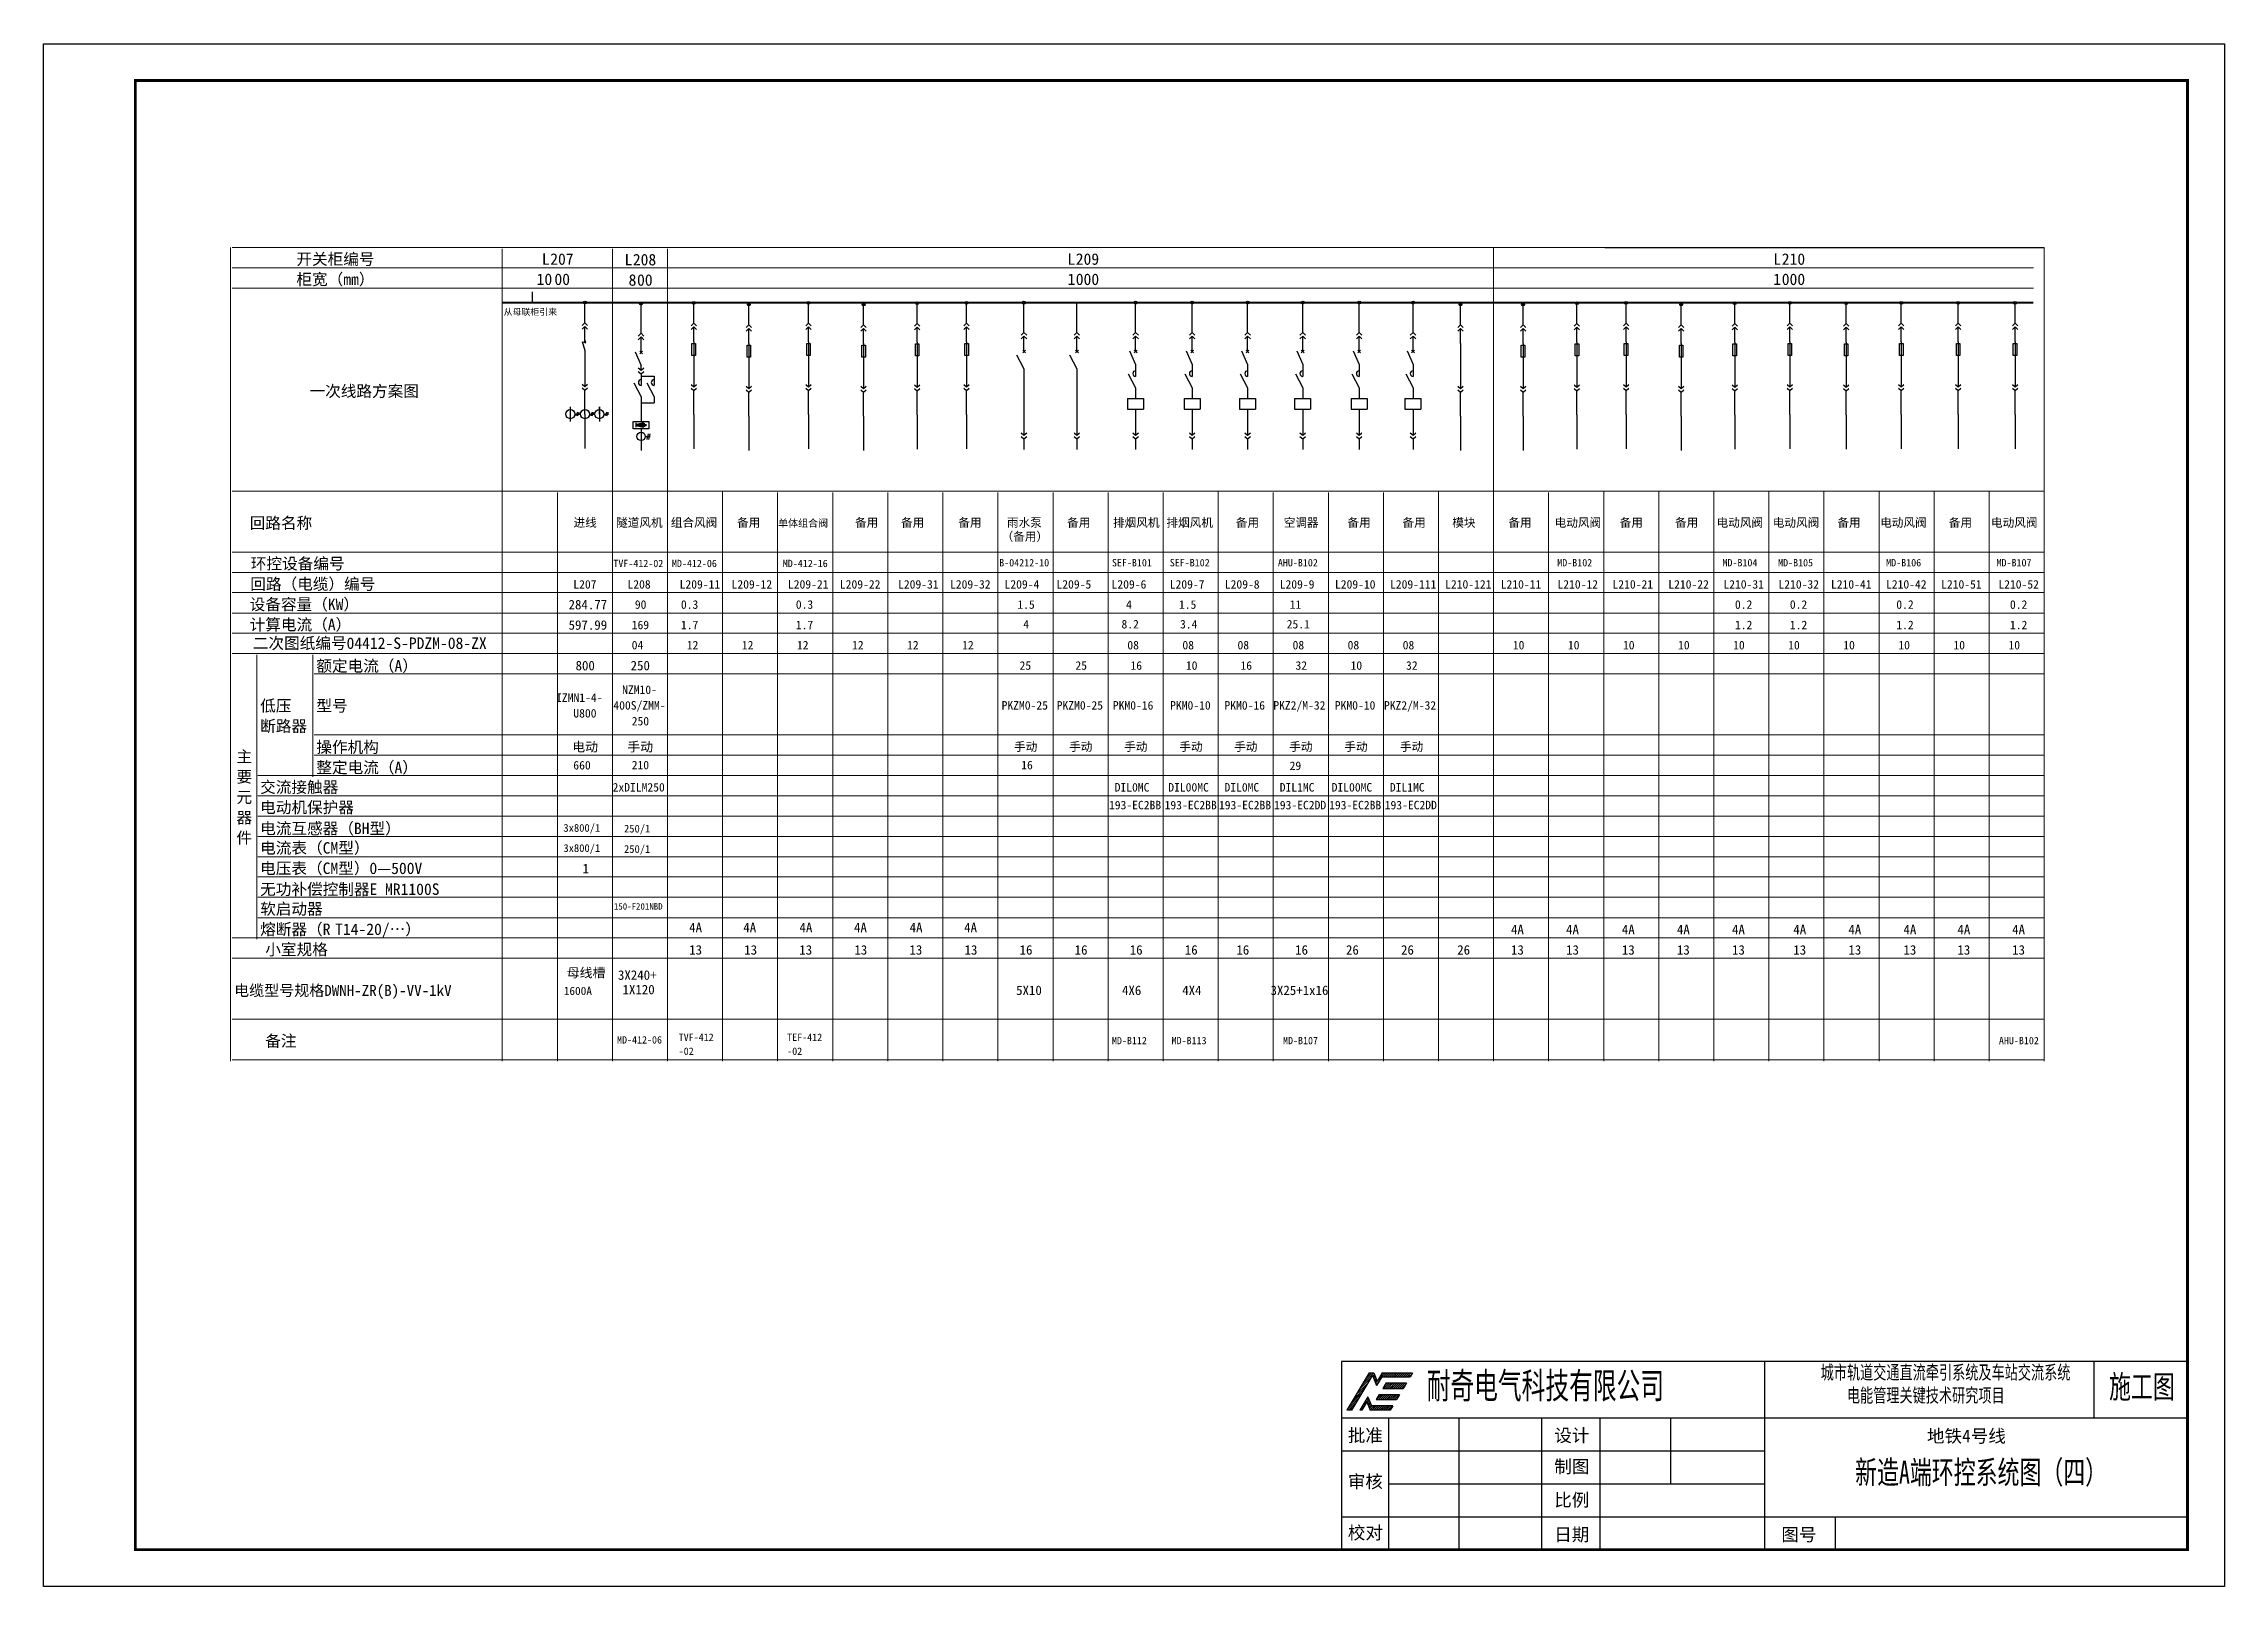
# Model space of a CAD drawing. Extents: x 816817 to 1105020, y -233155 to -220809.
# Drawn here: x 1093140 to 1105020, y -229209 to -220809 of the extents above; entities outside this region: 3.
import ezdxf
from ezdxf.enums import TextEntityAlignment as Align

# ---------------------------------------------------------------- set-up
doc = ezdxf.new("R2010")
doc.units = 0
doc.header["$LTSCALE"] = 100
doc.header["$MEASUREMENT"] = 0
doc.linetypes.add('AUSGEZOGEN', pattern=[0])
doc.linetypes.add('CONTINOUS', pattern=[2.5, 1.25, 0.25, 0.25, 0.25, 0.25, 0.25])
doc.layers.get('0').update_dxf_attribs({"color": 252, "linetype": 'CONTINUOUS'})
for name, color, linetype in [('SINGLELINE', 7, 'CONTINUOUS'), ('图框', 4, 'CONTINUOUS'), ('文字', 7, 'CONTINUOUS'), ('标注 @ 100', 7, 'CONTINUOUS')]:
    doc.layers.add(name, color=color, linetype=linetype)
doc.styles.add('CZ', font='romans.shx', dxfattribs={"width": 0.7, "bigfont": 'hztxt.shx'})
doc.styles.add('HT', font='simhei.ttf')
doc.styles.get("Standard").update_dxf_attribs({"font": 'COMPLEX', "width": 0.666667, "bigfont": 'DXT'})
doc.styles.add('WEN', font='', dxfattribs={"width": 0.7})
doc.styles.add('WMF-宋体1', font='')
doc.styles.get('WEN').set_extended_font_data('SimSun')
doc.styles.get('WMF-宋体1').set_extended_font_data('SimSun')
pattern_1 = [(45, (965297.757, -248823.082), (-26.60573, 26.60573), [])]

# ---------------------------------------------------------------- blocks, each defined once
blk = doc.blocks.new('图框')
at = {"layer": '图框'}
h = blk.add_hatch(dxfattribs=at)
h.set_pattern_fill('ANSI31', color=5, scale=11.850767)
h.set_pattern_definition(pattern_1)
h.paths.add_polyline_path([(1013864, -235026), (1013937, -234905), (1013353, -234905), (1013257, -234665), (1013039, -235026), (1013091, -235026), (1013227, -234800), (1013318, -235026)], flags=17)
h.paths.add_polyline_path([(1012684, -235026), (1012807, -235026), (1013380, -234075), (1013493, -234358), (1013636, -234122), (1014409, -234122), (1014474, -234014), (1013649, -234014), (1013511, -234242), (1013420, -234014), (1013294, -234014)])
h = blk.add_hatch(dxfattribs=at)
h.set_pattern_fill('ANSI31', color=256, scale=11.850767)
h.set_pattern_definition(pattern_1)
h.paths.add_polyline_path([(1014312, -234282), (1013758, -234282), (1013666, -234434), (1014220, -234434)])
h.paths.add_polyline_path([(1014121, -234599), (1013567, -234599), (1013483, -234738), (1014037, -234738)])
h = blk.add_hatch(dxfattribs=at)
h.set_pattern_fill('ANSI31', color=3, scale=11.850767)
h.set_pattern_definition(pattern_1)
h.paths.add_polyline_path([(1013758, -234282), (1013666, -234434), (1014220, -234434), (1014312, -234282)])
h.paths.add_polyline_path([(1013567, -234599), (1013483, -234738), (1014037, -234738), (1014121, -234599)])
for p, q in [((1012536, -233704), (1012536, -238826)), ((1013294, -234014), (1012684, -235026)), ((1013294, -234014), (1013417, -234014)), ((1013420, -234014), (1013511, -234242)), ((1013649, -234014), (1013511, -234242)), ((1013649, -234014), (1014474, -234014)), ((1014474, -234014), (1014409, -234122)), ((1024062, -233704), (1024062, -238826)), ((1033026, -233704), (1033026, -235240)), ((1035587, -238826), (1035587, -233704)), ((1013380, -234075), (1012807, -235026)), ((1013380, -234075), (1013493, -234358)), ((1013567, -234599), (1013483, -234738)), ((1013636, -234122), (1013493, -234358)), ((1013567, -234599), (1014121, -234599)), ((1013636, -234122), (1014409, -234122)), ((1013758, -234282), (1013666, -234434)), ((1013666, -234434), (1014220, -234434)), ((1013758, -234282), (1014312, -234282)), ((1014121, -234599), (1014037, -234738)), ((1014312, -234282), (1014220, -234434)), ((1012807, -235026), (1012684, -235026)), ((1013257, -234665), (1013039, -235026)), ((1013091, -235026), (1013039, -235026)), ((1013227, -234800), (1013091, -235026)), ((1013227, -234800), (1013318, -235026)), ((1013257, -234665), (1013353, -234905)), ((1013864, -235026), (1013318, -235026)), ((1013937, -234905), (1013353, -234905)), ((1013483, -234738), (1014037, -234738)), ((1013937, -234905), (1013864, -235026)), ((1012536, -235240), (1024062, -235240)), ((1013817, -235240), (1013817, -238826)), ((1015737, -235240), (1015737, -238826)), ((1017985, -235240), (1017985, -237033)), ((1019579, -235240), (1019579, -238826)), ((1021500, -235240), (1021500, -237033)), ((1024062, -235240), (1035587, -235240)), ((1012536, -236137), (1024062, -236137)), ((1013817, -237033), (1024062, -237033)), ((1024062, -237033), (1024062, -237033)), ((1012536, -237930), (1024062, -237930)), ((1024062, -237930), (1035587, -237930)), ((1025982, -237930), (1025982, -238826)), ((1012536, -238826), (1035587, -238826))]:
    blk.add_line(p, q, dxfattribs=at)
at = {"layer": '图框', "lineweight": 30}
for p, q in [((1035587, -233704), (1012536, -233704)), ((1012536, -233704), (1012536, -238826))]:
    blk.add_line(p, q, dxfattribs=at)
at = {"layer": '图框', "linetype": 'CONTINOUS'}
for p, q in [((1017985, -237033), (1017985, -238826)), ((1021500, -238826), (1021500, -238826))]:
    blk.add_line(p, q, dxfattribs=at)
at = {"layer": '图框', "color": 0, "ltscale": 0.2, "style": 'HT'}
for s, p in [('批准', (1012711, -235889)), ('设计', (1018334, -235889)), ('地铁4号线', (1028485, -235907)), ('制图', (1018334, -236736)), ('审核', (1012711, -237145)), ('比例', (1018334, -237647)), ('校对', (1012711, -238539)), ('日期', (1018334, -238589)), ('图号', (1024520, -238589))]:
    blk.add_text(s, height=350, dxfattribs=at).set_placement(p)
at = {"layer": '图框', "color": 0, "insert": (1014858, -234002), "char_height": 711.05, "attachment_point": 1}
blk.add_mtext_dynamic_manual_height_columns('{\\fSimSun|b0|i0|c134|p2;耐奇电气科技有限公司}', width=8427.24, gutter_width=12.5, heights=[0], dxfattribs=at)
blk = doc.blocks.new('1231')
at = {"layer": 'SINGLELINE', "linetype": 'Continuous'}
for p, q in [((135.36, 251.06), (136.11, 251.81)), ((135.36, 250.06), (136.11, 250.81)), ((136.86, 251.06), (136.11, 251.81)), ((136.86, 250.06), (136.11, 250.81)), ((133.9, 233.84), (138.26, 233.84)), ((136.11, 236.74), (136.11, 233.84)), ((133.9, 230.93), (138.26, 230.93)), ((135.36, 224.47), (136.11, 223.82)), ((135.36, 223.47), (136.11, 222.82)), ((136.11, 223.82), (136.86, 224.47)), ((136.11, 222.82), (136.86, 223.47)), ((136.11, 222.82), (136.11, 222.78)), ((136.11, 222.82), (136.11, 219.92))]:
    blk.add_line(p, q, dxfattribs=at)
for points in [[(136.11, 251.81), (136.11, 259.92)], [(136.11, 246.71), (136.11, 250.81)], [(136.11, 247.42), (136.11, 250.81)], [(134.48, 246.79), (136.11, 243.04)], [(136.48, 246.94), (135.73, 246.19)], [(135.73, 246.94), (136.48, 246.19)], [(134.11, 240.49), (136.11, 236.74)], [(136.11, 243.04), (136.11, 239.8)], [(133.9, 233.84), (133.9, 230.93)], [(138.26, 233.84), (138.26, 230.93)], [(136.11, 230.93), (136.11, 223.82)]]:
    blk.add_lwpolyline(points, dxfattribs=at)
for radius in [0.4, 0.2]:
    blk.add_circle((136.11, 259.92), radius, dxfattribs=at)
blk.add_arc((136.11, 240.57), 0.768, 90, 270, dxfattribs=at)
blk.add_point((136.11, 259.92), dxfattribs=at)
blk = doc.blocks.new('A$C5E747298')
at = {"color": 7, "lineweight": 0, "style": 'WMF-宋体1'}
blk.add_text('  二次图纸编号04412-S-PDZM-08-ZX', height=3.1179, dxfattribs=at).set_placement((1.42, 1.28))
blk = doc.blocks.new('X2')
at = {"layer": 'SINGLELINE'}
for p, q in [((150.76, 253.71), (151.5, 254.45)), ((150.76, 252.72), (151.5, 253.46)), ((152.24, 253.71), (151.5, 254.45)), ((152.24, 252.72), (151.5, 253.46)), ((150.76, 237.79), (151.5, 237.15)), ((151.5, 237.15), (152.24, 237.79)), ((150.76, 236.8), (151.5, 236.16)), ((151.5, 236.16), (152.24, 236.8)), ((151.5, 229.61), (151.5, 236.3)), ((151.5, 229.61), (151.5, 220.26))]:
    blk.add_line(p, q, dxfattribs=at)
at = {"layer": 'SINGLELINE', "color": 7}
for points in [[(151.5, 254.45), (151.5, 260)], [(151.5, 250.1), (151.5, 253.46)], [(151.5, 249.4), (151.5, 253.46)], [(151.5, 249.4), (151.5, 237.15)]]:
    blk.add_lwpolyline(points, dxfattribs=at)
at = {"layer": 'SINGLELINE'}
blk.add_lwpolyline([(151.01, 248.92), (151.99, 248.92), (151.99, 245.63), (151.01, 245.63)], close=True, dxfattribs=at)
at = {"layer": 'SINGLELINE', "color": 7, "linetype": 'AUSGEZOGEN'}
for radius in [0.396, 0.198]:
    blk.add_circle((151.5, 260), radius, dxfattribs=at)
blk = doc.blocks.new('A$C2BD677FE')
at = {"layer": 'SINGLELINE'}
for p, q in [((4.46, 33.45), (5.2, 34.19)), ((4.46, 32.46), (5.2, 33.2)), ((5.94, 33.45), (5.2, 34.19)), ((5.94, 32.46), (5.2, 33.2)), ((4.46, 17.53), (5.2, 16.9)), ((4.46, 16.54), (5.2, 15.91)), ((5.2, 16.9), (5.94, 17.53)), ((5.2, 15.91), (5.94, 16.54)), ((5.2, 9.35), (5.2, 16.04)), ((1.22, 11.33), (1.22, 7.37)), ((5.2, 9.35), (5.2, 0)), ((9.16, 11.33), (9.16, 7.37)), ((9.16, 9.35), (9.16, 11.33))]:
    blk.add_line(p, q, dxfattribs=at)
at = {"layer": 'SINGLELINE', "color": 7}
for points in [[(5.2, 34.19), (5.2, 39.74)], [(5.2, 29.84), (5.2, 33.2)], [(5.2, 29.14), (5.2, 33.2)], [(4.46, 29.14), (5.2, 26.67)], [(4.95, 29.24), (5.45, 28.75)], [(5.45, 29.24), (4.95, 28.75)], [(5.2, 26.67), (5.2, 16.9)], [(2.48, 9.35), (3.71, 9.35)], [(3.22, 9.84), (2.72, 8.85)], [(3.22, 8.85), (3.71, 9.84)], [(6.44, 9.35), (7.67, 9.35)], [(7.18, 9.84), (6.68, 8.85)], [(7.18, 8.85), (7.67, 9.84)], [(10.4, 9.35), (11.63, 9.35)], [(11.14, 9.84), (10.64, 8.85)], [(11.14, 8.85), (11.63, 9.84)]]:
    blk.add_lwpolyline(points, dxfattribs=at)
at = {"layer": 'SINGLELINE', "color": 7, "linetype": 'AUSGEZOGEN'}
for centre, radius in [((5.2, 39.74), 0.396), ((5.2, 39.74), 0.198), ((1.24, 9.35), 1.24), ((5.2, 9.35), 1.24), ((9.16, 9.35), 1.24)]:
    blk.add_circle(centre, radius, dxfattribs=at)

msp = doc.modelspace()

# ---------------------------------------------------------------- linework, layer by layer
at = {"color": 7}
for p, q in [((1101646, -221919), (1103739, -221919)), ((1103739, -221919), (1104039, -221919))]:
    msp.add_line(p, q, dxfattribs=at)
for p, q in [((1095803, -222221), (1095803, -222161)), ((1098466, -222396), (1098481, -222381)), ((1098496, -222396), (1098481, -222381)), ((1098754, -222396), (1098769, -222381)), ((1098784, -222396), (1098769, -222381)), ((1098466, -222416), (1098481, -222401)), ((1098496, -222416), (1098481, -222401)), ((1098754, -222416), (1098769, -222401)), ((1098784, -222416), (1098769, -222401)), ((1096395, -222586), (1096395, -222561)), ((1098481, -222579), (1098481, -222798)), ((1098769, -222579), (1098769, -222798)), ((1098466, -222928), (1098481, -222940)), ((1098466, -222948), (1098481, -222960)), ((1098481, -222940), (1098496, -222928)), ((1098481, -222960), (1098496, -222948)), ((1098481, -222960), (1098481, -223019)), ((1098481, -222960), (1098481, -222961)), ((1098754, -222928), (1098769, -222940)), ((1098754, -222948), (1098769, -222960)), ((1098769, -222940), (1098784, -222928)), ((1098769, -222960), (1098784, -222948)), ((1098769, -222960), (1098769, -223019)), ((1098769, -222960), (1098769, -222961))]:
    msp.add_line(p, q)
at = {"color": 7, "lineweight": 0}
for points in [[(1094159, -221919), (1094159, -226349)], [(1094167, -221919), (1101646, -221919)], [(1094167, -222029), (1103980, -222029)], [(1095639, -221926), (1095639, -226349)], [(1104039, -221919), (1104039, -226349)], [(1094167, -222140), (1103980, -222140)], [(1094167, -223245), (1104039, -223245)], [(1095939, -223253), (1095939, -226349)], [(1096839, -223245), (1096839, -226349)], [(1097139, -223253), (1097139, -226349)], [(1097439, -223253), (1097439, -226349)], [(1097739, -223253), (1097739, -226349)], [(1098039, -223253), (1098039, -226349)], [(1098339, -223253), (1098339, -226349)], [(1098639, -223253), (1098639, -226349)], [(1098939, -223253), (1098939, -226349)], [(1099239, -223253), (1099239, -226349)], [(1099539, -223245), (1099539, -226349)], [(1099839, -223253), (1099839, -226349)], [(1100139, -223253), (1100139, -226349)], [(1100439, -223253), (1100439, -226349)], [(1101339, -223253), (1101339, -226349)], [(1101639, -223245), (1101639, -226349)], [(1101939, -223245), (1101939, -226349)], [(1102239, -223245), (1102239, -226349)], [(1102539, -223245), (1102539, -226349)], [(1102839, -223245), (1102839, -226349)], [(1103139, -223245), (1103139, -226349)], [(1103439, -223245), (1103439, -226349)], [(1103739, -223245), (1103739, -226349)], [(1094167, -223577), (1104039, -223577)], [(1094167, -223688), (1104039, -223688)], [(1094167, -223798), (1104039, -223798)], [(1094167, -223909), (1104039, -223909)], [(1094167, -224019), (1104039, -224019)], [(1094167, -224130), (1104039, -224130)], [(1094301, -224137), (1094301, -225685)], [(1094607, -224137), (1094607, -224801)], [(1094614, -224241), (1104039, -224241)], [(1094614, -224572), (1104039, -224572)], [(1094614, -224683), (1104039, -224683)], [(1094308, -224793), (1104039, -224793)], [(1094308, -224904), (1104039, -224904)], [(1094308, -225015), (1104039, -225015)], [(1094308, -225125), (1104039, -225125)], [(1094308, -225236), (1104039, -225236)], [(1094308, -225346), (1104039, -225346)], [(1094308, -225457), (1104039, -225457)], [(1094308, -225568), (1104039, -225568)], [(1094167, -225678), (1104039, -225678)], [(1094167, -225789), (1104039, -225789)], [(1094167, -226120), (1104039, -226120)], [(1094167, -226342), (1104039, -226342)]]:
    msp.add_lwpolyline(points, dxfattribs=at)
at = {"color": 1, "lineweight": 0}
for points in [[(1096239, -221926), (1096239, -224801)], [(1096539, -221926), (1096539, -225464)], [(1101039, -221919), (1101039, -226349)], [(1096239, -224793), (1096239, -225464)], [(1096239, -225457), (1096239, -226349)], [(1096539, -225457), (1096539, -226349)]]:
    msp.add_lwpolyline(points, dxfattribs=at)
for points in [[(1098481, -222381), (1098481, -222219)], [(1098769, -222381), (1098769, -222219)], [(1098441, -222504), (1098481, -222579)], [(1098474, -222478), (1098489, -222493)], [(1098489, -222478), (1098474, -222493)], [(1098481, -222469), (1098481, -222401)], [(1098481, -222483), (1098481, -222401)], [(1098729, -222504), (1098769, -222579)], [(1098777, -222478), (1098762, -222493)], [(1098762, -222478), (1098777, -222493)], [(1098769, -222469), (1098769, -222401)], [(1098769, -222483), (1098769, -222401)], [(1098481, -222798), (1098481, -222940)], [(1098769, -222798), (1098769, -222940)]]:
    msp.add_lwpolyline(points)
at = {"lineweight": 0}
msp.add_lwpolyline([(1100739, -223245), (1100739, -226349)], dxfattribs=at)
for radius in [8, 4]:
    msp.add_circle((1098481, -222219), radius)
msp.add_point((1098481, -222219))
at = {"layer": 'SINGLELINE', "linetype": 'Continuous'}
for p, q in [((1096380, -222401), (1096395, -222386)), ((1096410, -222401), (1096395, -222386)), ((1096380, -222421), (1096395, -222406)), ((1096410, -222421), (1096395, -222406)), ((1096380, -222574), (1096395, -222586)), ((1096380, -222594), (1096395, -222606)), ((1096395, -222586), (1096410, -222574)), ((1096395, -222606), (1096410, -222594)), ((1096395, -222731), (1096395, -222847)), ((1096466, -222731), (1096466, -222765)), ((1096395, -222966), (1096395, -223024)), ((1096395, -222985), (1096395, -222986))]:
    msp.add_line(p, q, dxfattribs=at)
at = {"layer": 'SINGLELINE'}
for p, q in [((1100844, -222355), (1100859, -222340)), ((1100844, -222375), (1100859, -222360)), ((1100874, -222355), (1100859, -222340)), ((1100874, -222375), (1100859, -222360)), ((1096395, -222619), (1096467, -222619)), ((1100844, -222673), (1100859, -222686)), ((1100844, -222693), (1100859, -222706)), ((1100859, -222686), (1100874, -222673)), ((1100859, -222706), (1100874, -222693)), ((1100859, -222837), (1100859, -222703)), ((1096395, -222765), (1096467, -222765)), ((1100859, -222837), (1100859, -223024)), ((1096367, -222874), (1096367, -222897)), ((1096418, -222947), (1096445, -222947)), ((1096434, -222933), (1096427, -222964)), ((1096443, -222933), (1096435, -222964))]:
    msp.add_line(p, q, dxfattribs=at)
at = {"layer": 'SINGLELINE', "lineweight": 100}
for p, q in [((1096367, -222886), (1096410, -222875)), ((1096410, -222896), (1096367, -222886)), ((1096367, -222886), (1096425, -222886)), ((1096410, -222875), (1096410, -222896))]:
    msp.add_line(p, q, dxfattribs=at)
at = {"layer": 'SINGLELINE', "const_width": 10}
for points in [[(1095639, -222219), (1095789, -222219)], [(1095789, -222219), (1095939, -222219)], [(1095939, -222219), (1096089, -222219)], [(1096089, -222219), (1096239, -222219)], [(1096239, -222219), (1096389, -222219)], [(1096389, -222219), (1096539, -222219)], [(1096539, -222219), (1096689, -222219)], [(1096689, -222219), (1096839, -222219)], [(1096839, -222219), (1096989, -222219)], [(1096989, -222219), (1097139, -222219)], [(1097139, -222219), (1097289, -222219)], [(1097289, -222219), (1097439, -222219)], [(1097439, -222219), (1097589, -222219)], [(1097589, -222219), (1097739, -222219)], [(1097739, -222219), (1098489, -222219)], [(1098489, -222219), (1098639, -222219)], [(1098639, -222219), (1098789, -222219)], [(1098789, -222219), (1098939, -222219)], [(1098939, -222219), (1099089, -222219)], [(1099089, -222219), (1099239, -222219)], [(1099239, -222219), (1099389, -222219)], [(1099389, -222219), (1099539, -222219)], [(1099539, -222219), (1099689, -222219)], [(1099689, -222219), (1099839, -222219)], [(1099839, -222219), (1099989, -222219)], [(1099989, -222219), (1100139, -222219)], [(1100139, -222219), (1100289, -222219)], [(1100289, -222219), (1100439, -222219)], [(1100439, -222219), (1100589, -222219)], [(1100589, -222219), (1100739, -222219)], [(1100739, -222219), (1100889, -222219)], [(1100889, -222219), (1101039, -222219)], [(1101039, -222219), (1101189, -222219)], [(1101189, -222219), (1101339, -222219)], [(1101339, -222219), (1101489, -222219)], [(1101489, -222219), (1103980, -222219)]]:
    msp.add_lwpolyline(points, dxfattribs=at)
at = {"layer": 'SINGLELINE', "linetype": 'Continuous'}
for points in [[(1096395, -222386), (1096395, -222224)], [(1096363, -222486), (1096395, -222561)], [(1096388, -222483), (1096403, -222498)], [(1096403, -222483), (1096388, -222498)], [(1096395, -222474), (1096395, -222406)], [(1096395, -222488), (1096395, -222406)], [(1096395, -222606), (1096395, -222671)], [(1096466, -222619), (1096466, -222669)], [(1096355, -222656), (1096395, -222731)], [(1096426, -222656), (1096466, -222731)], [(1096395, -222847), (1096395, -222866)], [(1096395, -222906), (1096395, -222989)]]:
    msp.add_lwpolyline(points, dxfattribs=at)
at = {"layer": 'SINGLELINE', "color": 7}
for points in [[(1100859, -222340), (1100859, -222229)], [(1100859, -222427), (1100859, -222360)], [(1100859, -222441), (1100859, -222360)], [(1100859, -222441), (1100859, -222686)]]:
    msp.add_lwpolyline(points, dxfattribs=at)
at = {"layer": 'SINGLELINE'}
msp.add_lwpolyline([(1096351, -222866), (1096438, -222866), (1096438, -222906), (1096351, -222906)], close=True, dxfattribs=at)
at = {"layer": 'SINGLELINE', "linetype": 'Continuous'}
for radius in [8, 4]:
    msp.add_circle((1096395, -222224), radius, dxfattribs=at)
at = {"layer": 'SINGLELINE', "color": 7, "linetype": 'AUSGEZOGEN'}
for radius in [7.92, 3.96]:
    msp.add_circle((1100859, -222229), radius, dxfattribs=at)
at = {"layer": 'SINGLELINE'}
msp.add_circle((1096395, -222947), 23.1, dxfattribs=at)
at = {"layer": 'SINGLELINE', "linetype": 'Continuous'}
for centre in [(1096396, -222654), (1096466, -222654)]:
    msp.add_arc(centre, 15.4, 90, 270, dxfattribs=at)
msp.add_point((1096395, -222224), dxfattribs=at)
at = {"layer": '图框'}
msp.add_lwpolyline([(1093140, -220809), (1105020, -220809), (1105020, -229209), (1093140, -229209)], close=True, dxfattribs=at)
at = {"layer": '图框', "const_width": 16}
msp.add_lwpolyline([(1093640, -221009), (1104820, -221009), (1104820, -229009), (1093640, -229009)], close=True, dxfattribs=at)

# ---------------------------------------------------------------- block references
at = {"xscale": 20, "yscale": 20, "zscale": 20}
for name, p in [('1231', (1096367, -227417)), ('1231', (1096675, -227417)), ('1231', (1096977, -227417)), ('1231', (1097277, -227417)), ('1231', (1097585, -227417)), ('1231', (1097878, -227417)), ('A$C5E747298', (1094167, -224130))]:
    msp.add_blockref(name, p, dxfattribs=at)
at = {"layer": 'SINGLELINE', "xscale": 20, "yscale": 20, "zscale": 20}
for name, p in [('A$C2BD677FE', (1095985, -223013)), ('X2', (1093652, -227420)), ('X2', (1093952, -227429)), ('X2', (1094277, -227420)), ('X2', (1094577, -227429)), ('X2', (1094869, -227422)), ('X2', (1095138, -227420)), ('X2', (1098170, -227429)), ('X2', (1098463, -227422)), ('X2', (1098731, -227420)), ('X2', (1099031, -227429)), ('X2', (1099323, -227422)), ('X2', (1099623, -227420)), ('X2', (1099930, -227422)), ('X2', (1100230, -227420)), ('X2', (1100540, -227420)), ('X2', (1100850, -227420))]:
    msp.add_blockref(name, p, dxfattribs=at)
at = {"layer": '图框', "color": 0, "linetype": 'CONTINOUS', "xscale": 0.1999999999534339, "yscale": 0.1999999999970896, "zscale": 0.2}
msp.add_blockref('图框', (897703, -181244), dxfattribs=at)

# ---------------------------------------------------------------- texts
at = {"color": 7, "lineweight": 0, "style": 'WMF-宋体1'}
for s, height, p in [('        开关柜编号', 62.36, (1094178, -222013)), ('L', 62.4, (1095855, -222013)), ('207', 62.4, (1095900, -222013)), ('L', 62.4, (1096305, -222016)), ('208', 62.4, (1096350, -222016)), ('L', 62.4, (1098718, -222013)), ('209', 62.4, (1098763, -222013)), ('L', 62.4, (1102563, -222013)), ('210', 62.4, (1102609, -222013)), ('        柜宽（mm）', 62.36, (1094178, -222123)), ('10', 62.4, (1095826, -222123)), ('00', 62.4, (1095923, -222123)), ('8', 62.4, (1096327, -222127)), ('00', 62.4, (1096373, -222127)), ('1', 62.4, (1098718, -222123)), ('000', 62.4, (1098763, -222123)), ('1', 62.4, (1102563, -222123)), ('000', 62.4, (1102609, -222123)), ('从母联柜引来', 34.7, (1095646, -222287)), ('一次线路方案图', 62.4, (1094589, -222732)), ('  回路名称', 62.4, (1094178, -223450)), ('进线', 46.4, (1096027, -223440)), ('隧道风机', 46.4, (1096259, -223440)), ('组合风阀', 46.4, (1096557, -223440)), ('备用', 46.4, (1096918, -223440)), ('单体组合阀', 40, (1097141, -223440)), ('备用', 46.4, (1097560, -223440)), ('备用', 46.4, (1097811, -223440)), ('备用', 46.4, (1098123, -223440)), ('雨水泵', 46.4, (1098388, -223440)), ('（备用）', 46.4, (1098359, -223516)), ('备用', 46.4, (1098716, -223440)), ('排烟风机', 46.4, (1098966, -223440)), ('排烟风机', 46.4, (1099257, -223440)), ('备用', 46.4, (1099635, -223440)), ('空调器', 46.4, (1099896, -223440)), ('备用', 46.4, (1100243, -223440)), ('备用', 46.4, (1100543, -223440)), ('模块', 46.4, (1100814, -223440)), ('备用', 46.4, (1101120, -223440)), ('备用', 46.4, (1101726, -223440)), ('备用', 46.4, (1102027, -223440)), ('电动风阀', 46.4, (1102254, -223440)), ('电动风阀', 46.4, (1102560, -223440)), ('备用', 46.4, (1102912, -223440)), ('电动风阀', 46.4, (1103145, -223440)), ('备用', 46.4, (1103519, -223440)), ('电动风阀', 46.4, (1103749, -223440)), ('环控设备编号', 62.4, (1094269, -223671)), ('TVF-412-02', 40, (1096244, -223659)), ('MD-412-06', 40, (1096563, -223659)), ('MD-412-16', 40, (1097167, -223659)), ('B-04212-10', 40, (1098346, -223655)), ('SEF-B101', 40, (1098960, -223655)), ('SEF-B102', 40, (1099275, -223655)), ('AHU-B102', 40, (1099864, -223655)), ('MD-B104', 40, (1102286, -223655)), ('MD-B105', 40, (1102589, -223655)), ('MD-B106', 40, (1103178, -223655)), ('MD-B107', 40, (1103779, -223655)), (' 回路（电缆）编号', 62.4, (1094224, -223782)), ('L207', 46.4, (1096026, -223776)), ('L208', 46.4, (1096321, -223776)), ('L209-11', 46.4, (1096605, -223776)), ('L209-12', 46.4, (1096888, -223776)), ('L209-21', 46.4, (1097195, -223776)), ('L209-22', 46.4, (1097478, -223776)), ('L209-31', 46.4, (1097795, -223776)), ('L209-32', 46.4, (1098078, -223776)), ('L209-4', 46.4, (1098375, -223776)), ('L209-5', 46.4, (1098658, -223776)), ('L209-6', 46.4, (1098958, -223776)), ('L209-7', 46.4, (1099275, -223776)), ('L209-8', 46.4, (1099575, -223776)), ('L209-9', 46.4, (1099874, -223776)), ('L209-10', 46.4, (1100175, -223776)), ('L209-111', 46.4, (1100475, -223776)), ('L210-121', 46.4, (1100775, -223776)), ('L210-11', 46.4, (1101078, -223776)), ('L210-12', 46.4, (1101387, -223776)), ('L210-21', 46.4, (1101687, -223776)), ('L210-22', 46.4, (1101991, -223776)), ('L210-31', 46.4, (1102291, -223776)), ('L210-32', 46.4, (1102591, -223776)), ('L210-41', 46.4, (1102877, -223776)), ('L210-42', 46.4, (1103177, -223776)), ('L210-51', 46.4, (1103477, -223776)), ('L210-52', 46.4, (1103789, -223776)), ('  设备容量（KW）', 62.4, (1094178, -223893)), ('  计算电流（A）', 62.4, (1094178, -224003)), ('284.77', 51.5, (1096000, -223889)), ('90', 46.4, (1096361, -223886)), ('0.3', 46.4, (1096612, -223886)), ('0.3', 46.4, (1097238, -223886)), ('1.5', 46.4, (1098445, -223886)), ('4', 46.4, (1099037, -223886)), ('1.5', 46.4, (1099325, -223886)), ('11', 46.4, (1099928, -223886)), ('0.2', 46.4, (1102354, -223886)), ('0.2', 46.4, (1102653, -223886)), ('0.2', 46.4, (1103233, -223886)), ('0.2', 46.4, (1103852, -223886)), ('597.99', 51.5, (1096000, -224000)), ('169', 46.4, (1096344, -223997)), ('1.7', 46.4, (1096612, -223997)), ('1.7', 46.4, (1097238, -223997)), ('4', 46.4, (1098477, -223993)), ('8.2', 46.4, (1099012, -223993)), ('3.4', 46.4, (1099331, -223993)), ('25.1', 46.4, (1099912, -223993)), ('1.2', 46.4, (1102354, -223997)), ('1.2', 46.4, (1102653, -223997)), ('1.2', 46.4, (1103233, -223997)), ('1.2', 46.4, (1103852, -223997)), ('额定电流（A）', 62.4, (1094626, -224228)), ('800', 51.5, (1096038, -224221)), ('250', 51.5, (1096338, -224221)), ('04', 46.4, (1096344, -224107)), ('12', 46.4, (1096644, -224107)), ('12', 46.4, (1096944, -224107)), ('12', 46.4, (1097244, -224107)), ('12', 46.4, (1097544, -224107)), ('12', 46.4, (1097844, -224107)), ('12', 46.4, (1098144, -224107)), ('25', 46.4, (1098457, -224218)), ('25', 46.4, (1098761, -224218)), ('08', 46.4, (1099044, -224107)), ('16', 46.4, (1099061, -224218)), ('08', 46.4, (1099344, -224107)), ('10', 46.4, (1099363, -224218)), ('08', 46.4, (1099644, -224107)), ('16', 46.4, (1099660, -224218)), ('08', 46.4, (1099944, -224107)), ('32', 46.4, (1099960, -224218)), ('08', 46.4, (1100244, -224107)), ('10', 46.4, (1100260, -224218)), ('08', 46.4, (1100544, -224107)), ('32', 46.4, (1100562, -224218)), ('10', 46.4, (1101144, -224107)), ('10', 46.4, (1101444, -224107)), ('10', 46.4, (1101744, -224107)), ('10', 46.4, (1102044, -224107)), ('10', 46.4, (1102344, -224107)), ('10', 46.4, (1102644, -224107)), ('10', 46.4, (1102944, -224107)), ('10', 46.4, (1103244, -224107)), ('10', 46.4, (1103544, -224107)), ('10', 46.4, (1103844, -224107)), ('低压', 62.4, (1094320, -224445)), ('型号', 62.4, (1094626, -224445)), ('IZMN1-4-', 46.4, (1095932, -224393)), ('400S/ZMM-', 46.4, (1096244, -224435)), ('NZM10-', 46.4, (1096292, -224350)), ('PKZM0-25', 46.4, (1098359, -224435)), ('PKZM0-25', 46.4, (1098659, -224435)), ('PKM0-16', 46.4, (1098965, -224435)), ('PKM0-10', 46.4, (1099277, -224435)), ('PKM0-16', 46.4, (1099573, -224435)), ('PKZ2/M-32', 46.4, (1099839, -224435)), ('PKM0-10', 46.4, (1100174, -224435)), ('PKZ2/M-32', 46.4, (1100442, -224435)), ('断路器', 62.4, (1094320, -224556)), ('U800', 46.4, (1096026, -224478)), ('250', 46.4, (1096344, -224521)), ('主', 62.4, (1094191, -224722)), ('操作机构', 62.4, (1094626, -224670)), ('电动', 51.5, (1096020, -224663)), ('手动', 51.5, (1096320, -224663)), ('手动', 46.4, (1098427, -224660)), ('手动', 46.4, (1098727, -224660)), ('手动', 46.4, (1099027, -224660)), ('手动', 46.4, (1099327, -224660)), ('手动', 46.4, (1099626, -224660)), ('手动', 46.4, (1099926, -224660)), ('手动', 46.4, (1100226, -224660)), ('手动', 46.4, (1100529, -224660)), ('要', 62.4, (1094191, -224832)), ('整定电流（A）', 62.4, (1094626, -224781)), ('660', 46.4, (1096026, -224761)), ('210', 46.4, (1096344, -224760)), ('16', 46.4, (1098466, -224760)), ('29', 46.4, (1099928, -224764)), ('元', 62.4, (1094191, -224943)), ('交流接触器', 62.4, (1094320, -224888)), ('2xDILM250', 46.4, (1096240, -224881)), ('DIL0MC', 46.4, (1098975, -224881)), ('DIL00MC', 46.4, (1099267, -224881)), ('DIL0MC', 46.4, (1099573, -224881)), ('DIL1MC', 46.4, (1099874, -224881)), ('DIL00MC', 46.4, (1100157, -224881)), ('DIL1MC', 46.4, (1100474, -224881)), ('器', 62.4, (1094191, -225054)), ('电动机保护器', 62.4, (1094320, -224998)), ('193-EC2BB', 46.4, (1098944, -224978)), ('193-EC2BB', 46.4, (1099247, -224978)), ('193-EC2BB', 46.4, (1099543, -224978)), ('193-EC2DD', 46.4, (1099843, -224978)), ('193-EC2BB', 46.4, (1100143, -224978)), ('193-EC2DD', 46.4, (1100446, -224978)), ('件', 62.4, (1094191, -225164)), ('电流互感器（BH型）', 62.4, (1094320, -225113)), ('3x800/1', 42.1, (1095972, -225100)), ('250/1', 42.1, (1096302, -225104)), ('电流表（CM型）', 62.4, (1094320, -225219)), ('3x800/1', 42.1, (1095972, -225210)), ('250/1', 42.1, (1096302, -225215)), ('电压表（CM型）0—500V', 62.36, (1094320, -225330)), ('1', 51.5, (1096076, -225326)), ('无功补偿控制器E', 62.4, (1094320, -225444)), ('软启动器', 62.4, (1094320, -225551)), ('MR1100S', 62.4, (1095000, -225444)), ('熔断器（R', 62.4, (1094320, -225662)), ('T14-20/…）', 62.4, (1094728, -225662)), ('150-F201NBD', 35.46, (1096247, -225524)), ('4A', 51.5, (1096657, -225647)), ('4A', 51.5, (1096952, -225647)), ('4A', 51.5, (1097258, -225647)), ('4A', 51.5, (1097555, -225647)), ('4A', 51.5, (1097858, -225647)), ('4A', 51.5, (1098155, -225647)), ('    小室规格', 62.4, (1094178, -225772)), ('13', 51.5, (1096657, -225769)), ('13', 51.5, (1096957, -225769)), ('13', 51.5, (1097257, -225769)), ('13', 51.5, (1097557, -225769)), ('13', 51.5, (1097857, -225769)), ('13', 51.5, (1098157, -225769)), ('16', 51.5, (1098457, -225769)), ('16', 51.5, (1098757, -225769)), ('16', 51.5, (1099057, -225769)), ('16', 51.5, (1099357, -225769)), ('16', 51.5, (1099638, -225769)), ('16', 51.5, (1099958, -225769)), ('26', 51.5, (1100235, -225769)), ('26', 51.5, (1100535, -225769)), ('26', 51.5, (1100841, -225769)), ('4A', 51.5, (1101134, -225658)), ('13', 51.5, (1101134, -225769)), ('4A', 51.5, (1101434, -225658)), ('13', 51.5, (1101434, -225769)), ('4A', 51.5, (1101738, -225658)), ('13', 51.5, (1101738, -225769)), ('4A', 51.5, (1102038, -225658)), ('13', 51.5, (1102038, -225769)), ('4A', 51.5, (1102338, -225658)), ('13', 51.5, (1102338, -225769)), ('4A', 51.5, (1102672, -225658)), ('13', 51.5, (1102672, -225769)), ('4A', 51.5, (1102972, -225658)), ('13', 51.5, (1102972, -225769)), ('4A', 51.5, (1103272, -225658)), ('13', 51.5, (1103272, -225769)), ('4A', 51.5, (1103566, -225658)), ('13', 51.5, (1103566, -225769)), ('4A', 51.5, (1103864, -225658)), ('13', 51.5, (1103864, -225769)), ('母线槽', 51.5, (1095990, -225893)), ('电缆型号规格DWNH-ZR(B)-VV-1kV', 60, (1094178, -225994)), ('1600A', 45.1, (1095974, -225989)), ('3X240+', 51.5, (1096269, -225906)), ('1X120', 51.5, (1096294, -225985)), ('4X6', 51.5, (1099015, -225989)), ('4X4', 51.5, (1099343, -225989)), ('3X25+1x16', 51.5, (1099824, -225989)), ('    备注', 62.4, (1094178, -226270)), ('MD-412-06', 40, (1096264, -226253)), ('TVF-412', 40, (1096600, -226239)), ('-02', 40, (1096600, -226315)), ('MD-B112', 40, (1098960, -226257)), ('MD-B113', 40, (1099285, -226257)), ('MD-B107', 40, (1099892, -226257)), ('AHU-B102', 40, (1103792, -226257))]:
    msp.add_text(s, height=height, dxfattribs=at).set_placement(p)
at = {"color": 1, "lineweight": 0, "style": 'WMF-宋体1'}
for s, height, p in [('电动风阀', 46.4, (1101372, -223440)), ('MD-B102', 40, (1101386, -223655)), ('5X10', 51.5, (1098438, -225989)), ('TEF-412', 40, (1097191, -226239)), ('-02', 40, (1097191, -226315))]:
    msp.add_text(s, height=height, dxfattribs=at).set_placement(p)
at = {"style": 'CZ', "width": 0.7}
for s, p in [('结构', (817259, -224664)), ('统', (817963, -225734)), ('结构', (817259, -233164))]:
    msp.add_text(s, height=400, rotation=90, dxfattribs=at).set_placement(p)
at = {"layer": '文字', "color": 7, "ltscale": 0.2, "style": 'WEN', "width": 0.7}
for s, p in [('施工图', (1104571, -228184)), ('新造A端环控系统图（四）', (1103695, -228650))]:
    msp.add_text(s, height=125, dxfattribs=at).set_placement(p, align=Align.CENTER)
at = {"layer": '标注 @ 100', "linetype": 'CONTINOUS', "insert": (1102821, -228006), "char_height": 75, "attachment_point": 1, "style": 'WEN'}
msp.add_mtext_dynamic_manual_height_columns('城市轨道交通直流牵引系统及车站交流系统\\P    电能管理关键技术研究项目', width=3585.75, gutter_width=25, heights=[0], dxfattribs=at)

doc.saveas('drawing.dxf')
